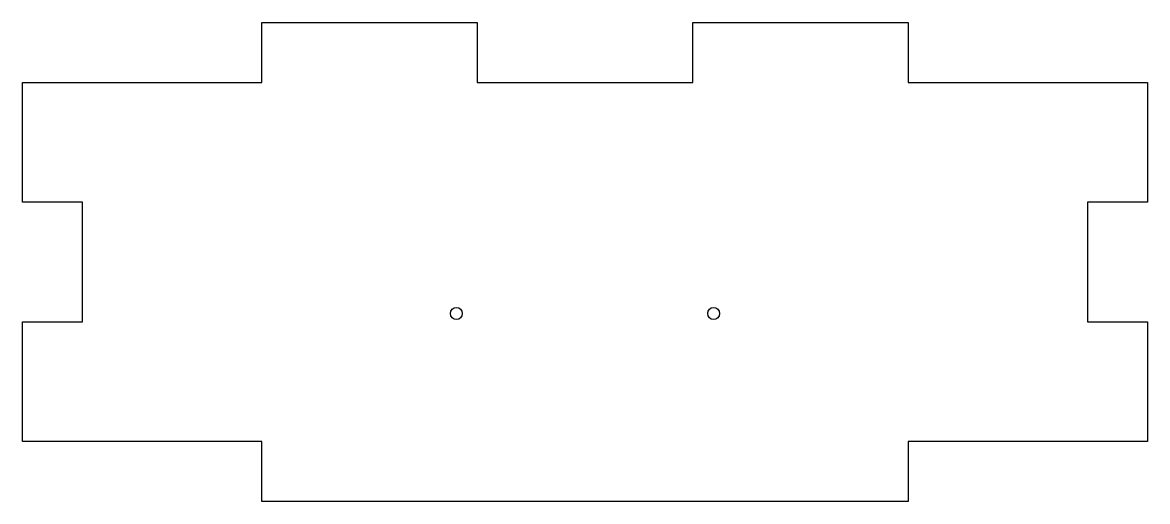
# Model space of a CAD drawing. Header units: millimetres. Extents: x -47 to 47, y 2 to 42.
import ezdxf

# ---------------------------------------------------------------- set-up
doc = ezdxf.new("R2010")
doc.units = ezdxf.units.MM
doc.layers.get('0').update_dxf_attribs({"linetype": 'CONTINUOUS'})

msp = doc.modelspace()

# ---------------------------------------------------------------- linework, layer by layer
msp.add_lwpolyline([(27, 2), (-27, 2), (-27, 7), (-47, 7), (-47, 17), (-42, 17), (-42, 27), (-47, 27), (-47, 37), (-27, 37), (-27, 42), (-9, 42), (-9, 37), (9, 37), (9, 42), (27, 42), (27, 37), (47, 37), (47, 27), (42, 27), (42, 17), (47, 17), (47, 7), (27, 7)], close=True)
for centre in [(-10.75, 17.7), (10.75, 17.7)]:
    msp.add_circle(centre, 0.5)

doc.saveas('drawing.dxf')
